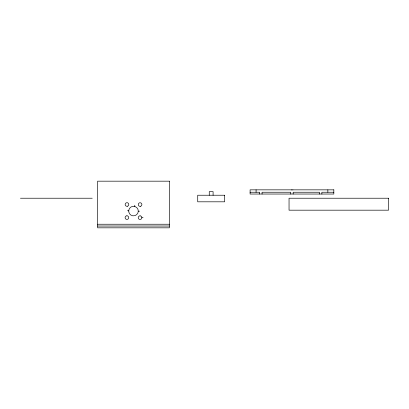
<?xml version="1.0" encoding="UTF-8"?>
<svg xmlns="http://www.w3.org/2000/svg" width="409" height="409" viewBox="0 0 409 409"><rect width="100%" height="100%" fill="white"/><g stroke="black" fill="none" stroke-linecap="round" stroke-linejoin="round"><path stroke-width="0.61" d="M141.821 217.685L143.073 217.435M250.098 192.24L259.669 192.24L259.669 194.035M333.831 192.24L321.873 192.24L321.873 194.035M20.45 198.222L92.219 198.222M97.613 224.239L169.382 224.239M97.613 226.029L169.382 226.029M138.283 211.146A4.785 4.785 0 0 1 131.049 215.19A4.785 4.785 0 0 1 131.161 206.903A4.785 4.785 0 0 1 138.283 211.146L139.551 211.187M127.644 210.359L128.712 211.013M134.735 205.211L134.801 206.473M327.854 189.848L327.854 192.24M319.48 194.035L319.48 192.24L293.161 192.24L293.161 194.035M290.768 194.035L290.768 192.24L262.062 192.24L262.062 194.035M256.08 189.848L256.08 192.24M213.089 195.231L213.089 191.642L209.265 191.642L209.265 195.231M291.637 190.011A0.629 0.629 0 0 1 291.612 189.848M292.875 189.848A0.629 0.629 0 0 1 292.854 190.011M127.409 206.238L126.943 206.289A1.794 1.794 0 0 1 125.18 204.628A1.794 1.794 0 0 1 126.683 202.726A1.794 1.794 0 0 1 128.712 204.055L128.763 204.52A1.794 1.794 0 0 1 127.409 206.238M140.522 206.289L140.057 206.346A1.794 1.794 0 0 1 138.339 204.991L138.288 204.526A1.794 1.794 0 0 1 139.95 202.762A1.794 1.794 0 0 1 141.851 204.265A1.794 1.794 0 0 1 140.522 206.289M126.938 215.814L126.473 215.865A1.794 1.794 0 0 0 125.144 217.895A1.794 1.794 0 0 0 127.046 219.398A1.794 1.794 0 0 0 128.712 217.634L128.656 217.169A1.794 1.794 0 0 0 126.938 215.814M140.052 215.865L139.587 215.921A1.794 1.794 0 0 0 138.232 217.634L138.288 218.099A1.794 1.794 0 0 0 140.313 219.434A1.794 1.794 0 0 0 141.816 217.532A1.794 1.794 0 0 0 140.052 215.865M169.382 181.177L97.613 181.177L97.613 227.823L169.382 227.823L169.382 181.177M333.831 189.848L250.098 189.848L250.098 194.035L333.831 194.035L333.831 189.848M224.633 195.231L197.721 195.231L197.721 201.811L224.633 201.811L224.633 195.231M388.55 198.222L289.045 198.222L289.045 210.18L388.55 210.18L388.55 198.222"/></g></svg>
